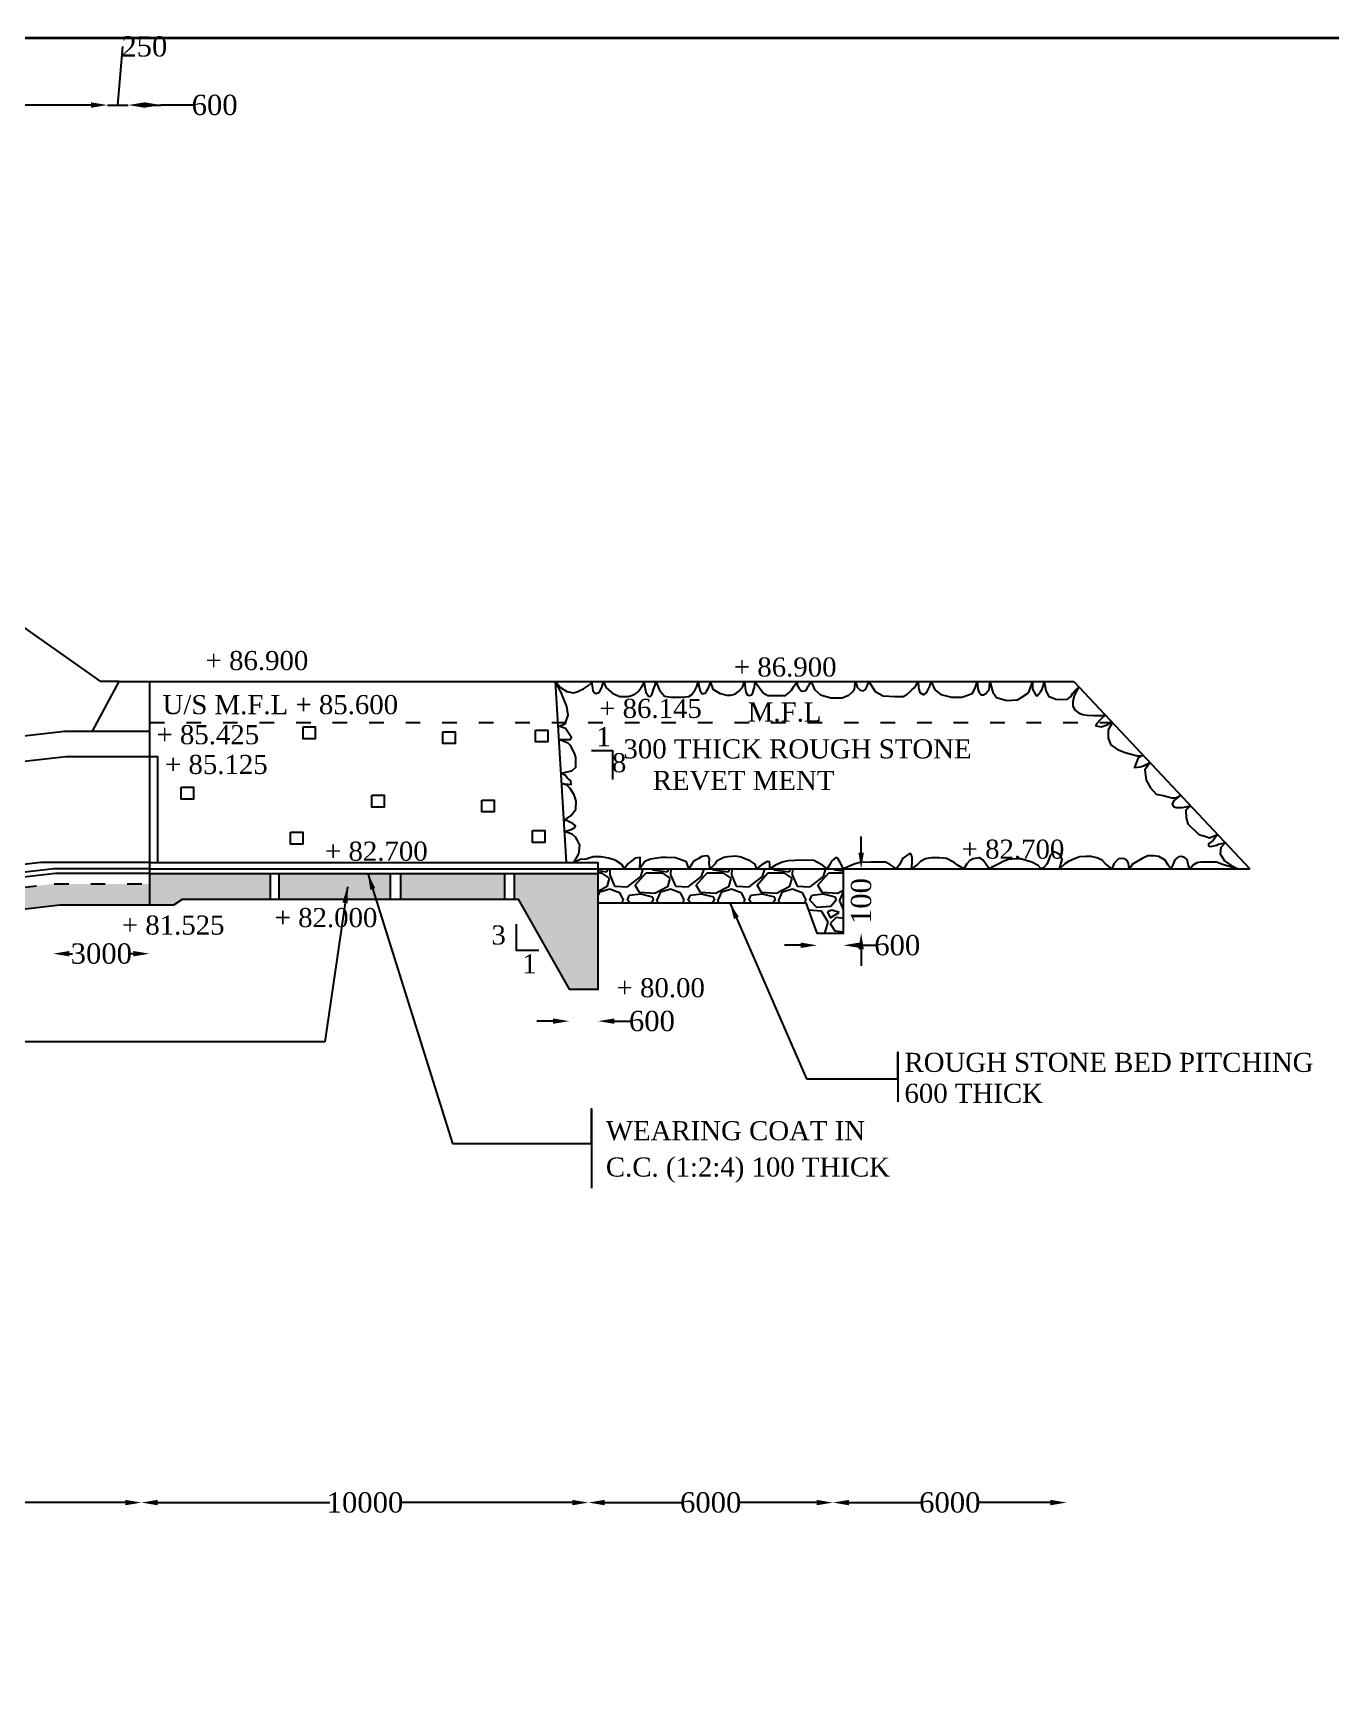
# Model space of a CAD drawing. Header units: millimetres. Extents: x -109570 to 262268, y -246061 to 108364.
# Drawn here: x 111805 to 143777, y 67493 to 108364 of the extents above; entities that cross this region are included whole.
import ezdxf

# ---------------------------------------------------------------- set-up
doc = ezdxf.new("R2010")
doc.units = ezdxf.units.MM
doc.header["$MEASUREMENT"] = 0
doc.header["$PDMODE"] = 33
doc.header["$PDSIZE"] = 500
doc.linetypes.add('ACAD_ISO03W100', pattern=[30, 12, -18])
for name, color, linetype in [('DIM', 5, 'Continuous'), ('DOT LINE', 3, 'ACAD_ISO03W100'), ('DWG. LINE', 1, 'Continuous'), ('HATCH', 2, 'Continuous'), ('TEXT', 7, 'Continuous'), ('TITLE', 7, 'Continuous')]:
    doc.layers.add(name, color=color, linetype=linetype)
doc.styles.get("Standard").update_dxf_attribs({"font": 'TIMES.TTF', "height": 500})
doc.dimstyles.get("Standard").update_dxf_attribs({"dimtxt": 500, "dimasz": 400, "dimexe": 0.18, "dimexo": 0.0625, "dimgap": 0.09, "dimtad": 0, "dimdec": 0, "dimzin": 0, "dimdsep": 46, "dimtxsty": 'Standard', "dimcen": 0.09, "dimse1": 1, "dimse2": 1, "dimclrd": 5, "dimclre": 5, "dimclrt": 4, "dimadec": 0, "dimazin": 0, "dimtfac": 1, "dimtdec": 0, "dimtofl": 0, "dimtmove": 0, "dimatfit": 3, "dimfxl": 1, "dimtolj": 1, "dimtzin": 0, "dimarcsym": 0})

# ---------------------------------------------------------------- blocks, each defined once
blk = doc.blocks.new('*D14')
at = {"layer": 'Defpoints', "color": 0}
for p in [(112298, 85755), (114670, 85755), (114670, 85695)]:
    blk.add_point(p, dxfattribs=at)
at = {"layer": 'DIM', "color": 5, "lineweight": -2}
for p, q in [((112698, 85695), (112774, 85695)), ((114270, 85695), (114194, 85695))]:
    blk.add_line(p, q, dxfattribs=at)
at = {"layer": 'DIM', "color": 5}
for points in [[(112698, 85762), (112698, 85628), (112298, 85695)], [(114270, 85762), (114270, 85628), (114670, 85695)]]:
    blk.add_solid(points, dxfattribs=at)
at = {"layer": 'DIM', "color": 4, "insert": (113484, 85695), "char_height": 500, "attachment_point": 5}
blk.add_mtext('\\A1;3000', dxfattribs=at)
blk = doc.blocks.new('*D15')
at = {"layer": 'Defpoints', "color": 0}
for p in [(125012, 84823), (125726, 84823), (125726, 84034)]:
    blk.add_point(p, dxfattribs=at)
at = {"layer": 'DIM', "color": 5, "lineweight": -2}
for p, q in [((124612, 84034), (124212, 84034)), ((126126, 84034), (126526, 84034))]:
    blk.add_line(p, q, dxfattribs=at)
at = {"layer": 'DIM', "color": 5}
for points in [[(124612, 84100), (124612, 83967), (125012, 84034)], [(126126, 84100), (126126, 83967), (125726, 84034)]]:
    blk.add_solid(points, dxfattribs=at)
at = {"layer": 'DIM', "color": 4, "insert": (127050, 84034), "char_height": 500, "attachment_point": 5}
blk.add_mtext('\\A1;600', dxfattribs=at)
blk = doc.blocks.new('*D16')
at = {"layer": 'Defpoints', "color": 0}
for p in [(131116, 86199), (131770, 86199), (131770, 85902)]:
    blk.add_point(p, dxfattribs=at)
at = {"layer": 'DIM', "color": 5, "lineweight": -2}
for p, q in [((130716, 85902), (130316, 85902)), ((132170, 85902), (132570, 85902))]:
    blk.add_line(p, q, dxfattribs=at)
at = {"layer": 'DIM', "color": 5}
for points in [[(130716, 85969), (130716, 85836), (131116, 85902)], [(132170, 85969), (132170, 85836), (131770, 85902)]]:
    blk.add_solid(points, dxfattribs=at)
at = {"layer": 'DIM', "color": 4, "insert": (133095, 85902), "char_height": 500, "attachment_point": 5}
blk.add_mtext('\\A1;600', dxfattribs=at)
blk = doc.blocks.new('*D17')
at = {"layer": 'Defpoints', "color": 0}
for p in [(131770, 87783), (131770, 86199), (132205, 86199)]:
    blk.add_point(p, dxfattribs=at)
at = {"layer": 'DIM', "color": 5, "lineweight": -2}
for p, q in [((132205, 88183), (132205, 88583)), ((132205, 85799), (132205, 85399))]:
    blk.add_line(p, q, dxfattribs=at)
at = {"layer": 'DIM', "color": 5}
for points in [[(132138, 88183), (132272, 88183), (132205, 87783)], [(132138, 85799), (132272, 85799), (132205, 86199)]]:
    blk.add_solid(points, dxfattribs=at)
at = {"layer": 'DIM', "color": 4, "insert": (132205, 86991), "char_height": 500, "attachment_point": 5, "rotation": 90}
blk.add_mtext('\\A1;100', dxfattribs=at)
blk = doc.blocks.new('*D26')
at = {"layer": 'Defpoints', "color": 0}
for p in [(113633, 106594), (113633, 106494), (106302, 106219)]:
    blk.add_point(p, dxfattribs=at)
at = {"layer": 'DIM', "color": 5, "lineweight": -2}
for p, q in [((106702, 106594), (109256, 106594)), ((113233, 106594), (110679, 106594))]:
    blk.add_line(p, q, dxfattribs=at)
at = {"layer": 'DIM', "color": 5}
for points in [[(106702, 106661), (106702, 106528), (106302, 106594)], [(113233, 106661), (113233, 106528), (113633, 106594)]]:
    blk.add_solid(points, dxfattribs=at)
at = {"layer": 'DIM', "color": 4, "insert": (109968, 106594), "char_height": 500, "attachment_point": 5}
blk.add_mtext('\\A1;7400', dxfattribs=at)
blk = doc.blocks.new('*D27')
at = {"layer": 'Defpoints', "color": 0}
for p in [(113633, 106494), (114148, 106594), (114148, 106377)]:
    blk.add_point(p, dxfattribs=at)
at = {"layer": 'DIM', "color": 5, "lineweight": -2}
for p, q in [((113890, 106594), (114010, 108036)), ((114010, 108036), (114011, 108036)), ((113233, 106594), (112833, 106594)), ((113633, 106594), (114148, 106594)), ((114548, 106594), (114948, 106594))]:
    blk.add_line(p, q, dxfattribs=at)
at = {"layer": 'DIM', "color": 5}
for points in [[(113233, 106661), (113233, 106528), (113633, 106594)], [(114548, 106661), (114548, 106528), (114148, 106594)]]:
    blk.add_solid(points, dxfattribs=at)
at = {"layer": 'DIM', "color": 4, "insert": (114543, 108036), "char_height": 500, "attachment_point": 5}
blk.add_mtext('\\A1;250', dxfattribs=at)
blk = doc.blocks.new('*D28')
at = {"layer": 'Defpoints', "color": 0}
for p in [(114148, 106377), (114951, 106594), (114951, 106463)]:
    blk.add_point(p, dxfattribs=at)
at = {"layer": 'DIM', "color": 5, "lineweight": -2}
for p, q in [((114548, 106594), (114551, 106594)), ((115751, 106594), (114951, 106594))]:
    blk.add_line(p, q, dxfattribs=at)
at = {"layer": 'DIM', "color": 5}
for points in [[(114548, 106661), (114548, 106528), (114148, 106594)], [(114551, 106661), (114551, 106528), (114951, 106594)]]:
    blk.add_solid(points, dxfattribs=at)
at = {"layer": 'DIM', "color": 4, "insert": (116276, 106594), "char_height": 500, "attachment_point": 5}
blk.add_mtext('\\A1;600', dxfattribs=at)
blk = doc.blocks.new('*D34')
at = {"layer": 'Defpoints', "color": 0}
for p in [(90921, 72140), (114472, 72178), (114472, 71907)]:
    blk.add_point(p, dxfattribs=at)
at = {"layer": 'DIM', "color": 5, "lineweight": -2}
for p, q in [((91321, 72178), (101795, 72178)), ((114072, 72178), (103598, 72178))]:
    blk.add_line(p, q, dxfattribs=at)
at = {"layer": 'DIM', "color": 5}
for points in [[(91321, 72244), (91321, 72111), (90921, 72178)], [(114072, 72244), (114072, 72111), (114472, 72178)]]:
    blk.add_solid(points, dxfattribs=at)
at = {"layer": 'DIM', "color": 4, "insert": (102697, 72178), "char_height": 500, "attachment_point": 5}
blk.add_mtext('\\A1;23500', dxfattribs=at)
blk = doc.blocks.new('*D35')
at = {"layer": 'Defpoints', "color": 0}
for p in [(125488, 72178), (125488, 72104), (114472, 71907)]:
    blk.add_point(p, dxfattribs=at)
at = {"layer": 'DIM', "color": 5, "lineweight": -2}
for p, q in [((114872, 72178), (119114, 72178)), ((125088, 72178), (120847, 72178))]:
    blk.add_line(p, q, dxfattribs=at)
at = {"layer": 'DIM', "color": 5}
for points in [[(114872, 72244), (114872, 72111), (114472, 72178)], [(125088, 72244), (125088, 72111), (125488, 72178)]]:
    blk.add_solid(points, dxfattribs=at)
at = {"layer": 'DIM', "color": 4, "insert": (119980, 72178), "char_height": 500, "attachment_point": 5}
blk.add_mtext('\\A1;10000', dxfattribs=at)
blk = doc.blocks.new('*D36')
at = {"layer": 'Defpoints', "color": 0}
for p in [(125488, 72104), (131509, 72178), (131509, 72032)]:
    blk.add_point(p, dxfattribs=at)
at = {"layer": 'DIM', "color": 5, "lineweight": -2}
for p, q in [((125888, 72178), (127789, 72178)), ((131109, 72178), (129208, 72178))]:
    blk.add_line(p, q, dxfattribs=at)
at = {"layer": 'DIM', "color": 5}
for points in [[(125888, 72244), (125888, 72111), (125488, 72178)], [(131109, 72244), (131109, 72111), (131509, 72178)]]:
    blk.add_solid(points, dxfattribs=at)
at = {"layer": 'DIM', "color": 4, "insert": (128498, 72178), "char_height": 500, "attachment_point": 5}
blk.add_mtext('\\A1;6000', dxfattribs=at)
blk = doc.blocks.new('*D37')
at = {"layer": 'Defpoints', "color": 0}
for p in [(131509, 72032), (137270, 72178), (137270, 71996)]:
    blk.add_point(p, dxfattribs=at)
at = {"layer": 'DIM', "color": 5, "lineweight": -2}
for p, q in [((131909, 72178), (133680, 72178)), ((136870, 72178), (135099, 72178))]:
    blk.add_line(p, q, dxfattribs=at)
at = {"layer": 'DIM', "color": 5}
for points in [[(131909, 72244), (131909, 72111), (131509, 72178)], [(136870, 72244), (136870, 72111), (137270, 72178)]]:
    blk.add_solid(points, dxfattribs=at)
at = {"layer": 'DIM', "color": 4, "insert": (134389, 72178), "char_height": 500, "attachment_point": 5}
blk.add_mtext('\\A1;6000', dxfattribs=at)

msp = doc.modelspace()

# ---------------------------------------------------------------- hatches: boundary and pattern name
at = {"layer": 'HATCH'}
h = msp.add_hatch(dxfattribs=at)
h.set_pattern_fill('AR-CONC', color=256, scale=150, style=0)
h.set_pattern_definition([(50, (0, 0), (1075.8903, -94.128), [112.5, -1237.5]), (355, (0, 0), (-208.127, 1128.288), [90, -990]), (100.4514, (89.7, -7.8), (867.764, 1034.159), [95.61, -1051.713]), (46.1842, (0, 300), (1600.862, -248.279), [168.75, -1856.25]), (96.6356, (133.4, 279.3), (1401.994, 1461.177), [143.415, -1577.57]), (351.1842, (0, 300), (1401.993, 1461.178), [135, -1485]), (21, (150, 225), (895.3606, -603.9283), [112.5, -1237.5]), (326, (150, 225), (364.973, 1087.725), [90, -990]), (71.4514, (224.6, 174.7), (1260.334, 483.796), [95.61, -1051.713]), (37.5, (0, 0), (18.2398, 499.3408), [0, -978, 0, -1005, 0, -993.75]), (7.5, (0, 0), (394.6043, 591.6176), [0, -573, 0, -955.5, 0, -378.75]), (327.5, (-334.5, 0), (800.7337, -33.8323), [0, -375, 0, -1170, 0, -1552.5]), (317.5, (-484.5, 0), (874.7793, 150.1575), [0, -487.5, 0, -777, 0, -1102.5])])
h.paths.add_polyline_path([(90943.4, 85118.6), (74940.7, 85118.6), (74940.7, 84514.1), (90943.4, 84514.1)])
h.paths.add_polyline_path([(112462.5, 86898), (114682.9, 86898), (114682.9, 87414.1), (112321.5, 87414.1), (90943.4, 85118.6), (90943.4, 84514.1), (90943.4, 84391.7)])
h.paths.add_polyline_path([(117641.5, 87671.7), (114682.9, 87671.7), (114682.9, 86898), (115268.3, 86898), (115482.8, 87038.7), (117641.5, 87038.7)])
h.paths.add_polyline_path([(120600.1, 87671.7), (117853.7, 87671.7), (117853.7, 87038.7), (120600.1, 87038.7)])
h.paths.add_polyline_path([(123417.7, 87671.7), (120858.6, 87671.7), (120858.6, 87038.7), (123417.7, 87038.7)])
h.paths.add_polyline_path([(125725.6, 87671.7), (123656.9, 87671.7), (123656.9, 87038.7), (123755.9, 87038.7), (125012.4, 84823.1), (125725.6, 84823.1)])
h = msp.add_hatch(dxfattribs=at)
h.set_pattern_fill('GRAVEL', color=256, scale=1500, style=0)
h.set_pattern_definition([(228.0128, (1080, 1500), (-11999.99735, -13500.00201), [201.804, -19978.632]), (184.9697, (945, 1350), (18000.001577, 1499.98696), [346.302, -34283.887]), (132.5104, (600, 1320), (14999.98608, -16500.01301), [244.182, -24174.048]), (267.2737, (15, 945), (1499.994027, 30000.000442), [315.357, -31220.337]), (292.8337, (0, 630), (-7500.014858, 17999.994618), [309.233, -30614.06]), (357.2737, (120, 345), (-30000.000442, 1499.994027), [315.357, -31220.337]), (37.6942, (435, 330), (-19500.011018, -14999.985608), [417.043, -41287.274]), (72.2553, (765, 585), (10500.016144, 32999.994347), [393.732, -38979.482]), (121.4296, (885, 960), (-12000.01235, 19499.992555), [316.425, -31326.11]), (175.2364, (720, 1230), (16500.00142, -1499.9873), [361.248, -17701.144]), (222.3974, (360, 1260), (-18000.011027, -16499.988123), [467.172, -46250.062]), (138.8141, (1500, 930), (-10500.00442, 8999.99597), [159.452, -15785.766]), (171.4692, (1380, 1035), (19499.997427, -3000.011865), [303.356, -30032.267]), (225, (1080, 1080), (-2e-13, -1500.0005), [212.131, -1909.188]), (203.1986, (975, 1260), (7499.9996, 3000.002), [114.237, -11309.423]), (291.8014, (870, 1215), (-1499.99987, 4500.0004), [161.554, -7916.193]), (30.9638, (930, 1065), (4499.99703, 3000.00373), [262.394, -8484.034]), (161.5651, (1155, 1200), (3000.0007, -1499.9976), [189.737, -4553.68]), (16.3895, (0, 1215), (15000.003298, 4499.989065), [265.8, -26314.268]), (70.3462, (255, 1290), (-5999.99287, -16500.003203), [222.992, -22076.112]), (293.1986, (1155, 1500), (-3000.002, 7499.9996), [228.472, -11195.187]), (343.6105, (1245, 1290), (-15000.003298, 4499.989065), [265.8, -26314.268]), (339.444, (0, 285), (-7500.00277, 2999.994), [256.32, -12559.686]), (294.7751, (240, 195), (-7499.988284, 16500.00513), [214.767, -21261.964]), (66.8014, (1170, 0), (3000.002, 7499.9996), [228.472, -11195.187]), (17.354, (1260, 210), (-19500.00303, -5999.991753), [251.446, -24893.136]), (69.444, (435, 0), (-2999.994, -7500.00277), [128.16, -12687.846]), (101.3099, (1080, 0), (-1499.99645, 6000.00113), [76.485, -7572.043]), (165.9638, (1065, 75), (4500.0008, -1499.9971), [309.233, -5875.425]), (186.009, (765, 150), (14999.999626, 1499.998976), [286.575, -28370.885]), (303.6901, (930, 930), (-1500.002, 2999.9993), [216.333, -5191.993]), (353.1572, (1050, 750), (25499.999048, -3000.011997), [377.691, -37391.344]), (60.9454, (1425, 705), (-6000.00004, -10500.00058), [154.434, -15289.011]), (90, (1500, 840), (-1500, 1500), [90, -1410]), (120.2564, (735, 195), (5999.99233, -10500.003684), [208.386, -20630.28]), (48.0128, (630, 375), (11999.99735, 13500.00201), [403.608, -19776.828]), (0, (900, 675), (1500, 1500), [390, -1110]), (325.3048, (1290, 675), (-14999.99139, 10500.012914), [237.171, -23479.911]), (254.0546, (1485, 540), (-1499.99983, -6000.0002), [218.403, -10701.762]), (207.646, (1425, 330), (-28499.99371, -15000.01157), [355.598, -35204.211]), (175.4261, (1110, 165), (-19500.000837, 1499.992202), [376.199, -37243.611])])
h.paths.add_polyline_path([(131769.9, 87782.8), (125725.6, 87782.8), (125725.6, 86944.1), (130841.4, 86944.1), (131116.4, 86198.7), (131769.9, 86198.7)])

# ---------------------------------------------------------------- linework, layer by layer
at = {"layer": 'DIM'}
for points in [[(133109.9, 82615.4), (133109.9, 83270.5), (133109.9, 82049)], [(125561, 81024.6), (125561, 81875.6), (125561, 79924.4)]]:
    msp.add_lwpolyline(points, dxfattribs=at)
at = {"layer": 'DOT LINE', "ltscale": 30}
for points in [[(114682.9, 91387.9), (138397.9, 91387.9)], [(90943.4, 85118.6), (112321.5, 87414.1), (114682.9, 87414.1)]]:
    msp.add_lwpolyline(points, dxfattribs=at)
at = {"layer": 'DWG. LINE'}
for points in [[(113922.8, 92400.2), (113469.1, 92400.2), (106167.7, 97533.2), (103236.1, 97533.2), (90131.7, 88979.1)], [(113264.7, 91172.6), (113922.8, 92400.2)], [(113922.8, 92400.2), (137448.5, 92400.2)], [(114682.9, 86898), (114682.9, 92400.2)], [(124946.3, 87942.7), (124672.3, 92400.2)], [(137448.5, 92400.2), (141779.2, 87782.8)], [(90943.4, 88693.2), (112574.7, 91172.6), (114682.9, 91172.6)], [(90943.4, 88109.6), (112605.3, 90552), (114864.2, 90552), (114864.2, 87942.7)], [(125561.6, 90698.9), (126078.7, 90698.9), (126078.7, 89982.3)], [(90943.4, 84391.7), (112462.5, 86898), (115268.3, 86898), (115482.8, 87038.7), (123755.9, 87038.7), (125012.4, 84823.1), (125725.6, 84823.1), (125725.6, 87942.7)], [(114682.9, 87942.7), (111989.8, 87942.7), (90943.4, 85466.3)], [(114682.9, 87942.7), (125725.6, 87942.7)], [(114682.9, 87782.8), (112309.8, 87782.8), (90943.4, 85317.3)], [(114682.9, 87671.7), (112351.4, 87671.7), (90943.4, 85196.7)], [(114682.9, 87782.8), (141779.2, 87782.8)], [(114682.9, 87671.7), (125725.6, 87671.7)], [(117641.5, 87671.7), (117641.5, 87038.7)], [(117853.7, 87671.7), (117853.7, 87038.7)], [(120600.1, 87671.7), (120600.1, 87038.7)], [(120858.6, 87671.7), (120858.6, 87038.7)], [(123417.7, 87671.7), (123417.7, 87038.7)], [(123656.9, 87671.7), (123656.9, 87038.7)], [(125725.6, 86944.1), (130841.4, 86944.1), (131116.4, 86198.7), (131769.9, 86198.7), (131769.9, 87782.8)], [(123703.5, 86421.4), (123703.5, 85780.6), (124267.1, 85780.6)]]:
    msp.add_lwpolyline(points, dxfattribs=at)
at = {"layer": 'HATCH'}
msp.add_lwpolyline([(124672.3, 92400.2), (124799.1, 92246.9), (124955.9, 92151.2), (125114.5, 92119.8), (125225.1, 92147.9), (125292.8, 92180.9), (125360.6, 92213.9), (125489.4, 92301.3), (125557.1, 92367.3), (125563.7, 92402), (125590.9, 92177.9), (125632.2, 92115.2), (125666.8, 92100.3), (125741.2, 92125.1), (125777.5, 92179.5), (125808.9, 92234), (125828.7, 92303.3), (125841.9, 92354.4), (125851.8, 92400.2), (125921.6, 92242.2), (126085.1, 92098.7), (126261.8, 92032.7), (126466.6, 92027.7), (126544.2, 92052.5), (126628.4, 92082.2), (126681.3, 92118.5), (126725.9, 92168), (126768.8, 92224.1), (126803.5, 92275.2), (126839.8, 92337.9), (126853, 92400.2), (126877, 92255.3), (126900.1, 92131.6), (126962.8, 92037.5), (126997.5, 92029.3), (127017.3, 92034.2), (127047.1, 92068.9), (127065.2, 92118.4), (127083.4, 92179.4), (127111.5, 92265.2), (127126.3, 92309.8), (127149.4, 92400.2), (127237.3, 92181.2), (127356.2, 92037.6), (127523, 92012.9), (127759.2, 92011.2), (127884.7, 92021.1), (127960.6, 92029.4), (128021.8, 92072.3), (128064.7, 92128.4), (128114.2, 92196), (128153.9, 92273.6), (128191.9, 92400.2), (128207.4, 92283.4), (128242.1, 92164.7), (128291.7, 92095.4), (128361, 92111.9), (128397.4, 92159.7), (128435.3, 92225.7), (128468.4, 92298.3), (128481.6, 92346.1), (128488.2, 92400.2), (128553.3, 92207.6), (128735, 92100.3), (128895.1, 92062.4), (128982.7, 92062.4), (129057, 92078.9), (129118.1, 92103.6), (129192.4, 92163), (129248.6, 92225.7), (129288.2, 92278.5), (129331.1, 92400.2), (129350.2, 92243.7), (129365, 92133.1), (129401.3, 92070.4), (129444.3, 92055.6), (129503.7, 92068.8), (129535.1, 92118.3), (129564.8, 92205.7), (129578.1, 92248.6), (129583, 92341), (129583, 92400.2), (129794.8, 92121.7), (129907.1, 92055.7), (130095.4, 92055.7), (130234.1, 92055.7), (130343.1, 92055.7), (130420.7, 92115.1), (130488.4, 92186.1), (130536.3, 92265.3), (130576, 92323), (130632.1, 92400.2), (130627.8, 92311.4), (130670.7, 92240.4), (130716.9, 92176.1), (130771.4, 92156.3), (130825.9, 92164.5), (130872.2, 92222.3), (130903.6, 92280), (130934.9, 92329.5), (130971.3, 92400.2), (131052.8, 92201.7), (131206.1, 92072.4), (131459.7, 91995.8), (131615.5, 91995.8), (131739.7, 91995.8), (131808.4, 92024.9), (131900.8, 92059.2), (131988, 92143.6), (132040.8, 92212.3), (132051.4, 92278.2), (132069.9, 92400.2), (132105.2, 92262.6), (132184.4, 92183.4), (132266.3, 92167.6), (132311.2, 92204.6), (132340.3, 92246.8), (132356.1, 92281.1), (132390.5, 92400.2), (132547, 92151.8), (132747.7, 92048.8), (133038.3, 92027.7), (133244.4, 92027.7), (133328.9, 92080.5), (133410.8, 92151.8), (133450.4, 92191.4), (133511.2, 92244.1), (133553.5, 92299.6), (133606.3, 92400.2), (133617.5, 92244.1), (133651.9, 92128), (133752.2, 92069.9), (133797.2, 92114.8), (133836.8, 92170.2), (133876.4, 92236.2), (133897.5, 92281.1), (133926.6, 92400.2), (134017.1, 92191.4), (134167.7, 92077.9), (134429.2, 92009.3), (134603.6, 92009.3), (134688.1, 92014.6), (134762.1, 92033.1), (134941.7, 92104.3), (134991.9, 92188.8), (135026.3, 92260), (135063.2, 92400.2), (135076.8, 92217.6), (135108.5, 92146.3), (135161.4, 92067.2), (135216.8, 92067.2), (135277.6, 92106.7), (135319.9, 92149), (135359.5, 92207), (135370.1, 92262.5), (135378, 92400.2), (135446.7, 92138.4), (135539.1, 92006.5), (135795.4, 91932.6), (136059.6, 91945.8), (136165.2, 92014.4), (136302.6, 92106.7), (136344.9, 92159.5), (136392.4, 92294.1), (136426.8, 92400.2), (136422.9, 92207.1), (136507.4, 92061.9), (136539.1, 92046.1), (136623.7, 92141.1), (136663.3, 92207.1), (136700.3, 92304.7), (136713.5, 92400.2), (136758.4, 92178.1), (136819.1, 92032.9), (137001.4, 91964.3), (137152, 91956.4), (137289.4, 91964.3), (137368.6, 92027.6), (137424.1, 92106.8), (137466.4, 92167.5), (137571.5, 92269), (137457.2, 92053.2), (137422.9, 91900.2), (137422.9, 91786.7), (137475.7, 91689), (137557.6, 91628.3), (137668.6, 91588.7), (137776.9, 91567.6), (137927.5, 91562.3), (138027.8, 91562.3), (138136.2, 91557.1), (138223, 91574.4), (138101.8, 91459.4), (138006.7, 91359.1), (137988.2, 91303.7), (137988.2, 91303.7), (138115, 91279.9), (138244.5, 91324.8), (138310.5, 91353.8), (138397.9, 91387.9), (138290, 91209.6), (138295.3, 91003.8), (138356.1, 90840.1), (138519.9, 90726.6), (138712.7, 90652.7), (138860.7, 90610.5), (139016.5, 90570.9), (139109, 90568.3), (139150.2, 90585.8), (139027.7, 90517), (138969.6, 90366.5), (138943.2, 90276.8), (139077.9, 90300.6), (139186.2, 90329.6), (139231.1, 90350.7), (139322.3, 90402.3), (139196.8, 90226.7), (139231.1, 89970.7), (139331.5, 89780.6), (139474.2, 89619.6), (139644.3, 89594.6), (139858.3, 89531.3), (139958.6, 89531.3), (140078.8, 89595.8), (139911.1, 89465.3), (139868.8, 89375.5), (139900.5, 89317.5), (139969.2, 89296.4), (140027.3, 89296.4), (140119.8, 89296.4), (140323.3, 89335.1), (140206.9, 89226.8), (140212.1, 89039.4), (140251.8, 88896.9), (140523.9, 88630.3), (140695.6, 88577.5), (140785.4, 88545.9), (140988.1, 88626.2), (140875.7, 88478.5), (140759.5, 88402), (140759.5, 88351.8), (140814.9, 88336), (140968.1, 88370.3), (141007.8, 88394.1), (141173.9, 88428.2), (141065.9, 88312.3), (141047.4, 88156.5), (141155.7, 87982.4), (141285.2, 87890), (141475.2, 87782.8), (141108, 87889.1), (140957.4, 87947.1), (140751.3, 87947.1), (140571.7, 87947.1), (140479.2, 87931.3), (140397.4, 87886.4), (140347.2, 87825.7), (140299.6, 87782.8), (140263.8, 87891.5), (140240, 88015.6), (140168.7, 88065.7), (140100, 88089.5), (140026.1, 88081.6), (139933.6, 88007.7), (139883.4, 87883.6), (139838.5, 87782.8), (139769, 87874), (139692.4, 87998.1), (139539.2, 88090.4), (139407.1, 88103.6), (139272.4, 88103.6), (139148.2, 88048.2), (138894.6, 87903), (138847.1, 87834.4), (138812.7, 87782.8), (138789, 87924.2), (138752, 87995.4), (138699.1, 88027.1), (138625.2, 88042.9), (138545.9, 88027.1), (138493.1, 87979.6), (138435, 87908.3), (138379.5, 87782.8), (138222, 87908.3), (138140.1, 88000.7), (138008, 88056.1), (137870.7, 88090.4), (137738.6, 88090.4), (137593.3, 88079.9), (137474.4, 88037.6), (137313.3, 87963.7), (137223.5, 87908.3), (137094, 87782.8), (137157.4, 88011.3), (137107.2, 88130), (137025.3, 88182.8), (136946.1, 88203.9), (136864.2, 88114.2), (136829.8, 88016.5), (136777, 87903), (136695.1, 87810.7), (136639.6, 87782.8), (136563.9, 87863.5), (136413.3, 87947.9), (136128, 88027.1), (136017.1, 88027.1), (135834.8, 88011.3), (135718.6, 87971.7), (135594.4, 87908.3), (135467.6, 87839.7), (135356.7, 87782.8), (135266.8, 87913.6), (135214, 87998.1), (135121.5, 88053.5), (134968.3, 88035), (134875.9, 87979.6), (134807.2, 87911), (134735.9, 87782.8), (134594.1, 87866.1), (134496.4, 87942.6), (134306.2, 88037.6), (134126.5, 88056.1), (133941.6, 88058.8), (133788.4, 88029.7), (133664.2, 87963.7), (133590.3, 87889.8), (133442.3, 87782.8), (133460.8, 87924.2), (133458.2, 88074.6), (133431.7, 88151.1), (133389.5, 88151.1), (133252.1, 88058.8), (133204.6, 87995.4), (133149.1, 87889.8), (133075.1, 87782.8), (132901.7, 87897.8), (132801.4, 87945.3), (132629.6, 87945.3), (132447.4, 87945.3), (132178.7, 87939.7), (132056.4, 87905.7), (131948.1, 87866.1), (131769.9, 87782.8), (131691.8, 87940), (131631.1, 88040.3), (131580.9, 88061.4), (131477.9, 87976.9), (131430.3, 87892.5), (131366.9, 87782.8), (131255, 87874), (131035.8, 87987.5), (130750.5, 88000.7), (130407.1, 87984.9), (130259.1, 87950.5), (130098, 87874), (129952.7, 87782.8), (129953.4, 87895.1), (129950.8, 87955.8), (129950.8, 87955.8), (129895.3, 87963.7), (129861, 87950.5), (129826.6, 87926.8), (129784.4, 87897.8), (129744.7, 87874), (129628.5, 87782.8), (129594.2, 87897.8), (129467.4, 87982.2), (129343.2, 88032.3), (129248.1, 88074.6), (129121.3, 88098.3), (128915.2, 88082.5), (128822.8, 88066.7), (128653.7, 87979.6), (128608.8, 87908.3), (128482, 87782.8), (128462.4, 87905.7), (128465, 88029.7), (128441.2, 88087.8), (128404.3, 88101), (128277.4, 88087.8), (128187.6, 88032.4), (128084.6, 87974.3), (128031.8, 87903), (127963.1, 87782.8), (127899.7, 87958.5), (127627.6, 88056.1), (127397.8, 88066.7), (127284.2, 88066.7), (127012.1, 88024.4), (126877.3, 87966.4), (126753.2, 87782.8), (126759.9, 87958.4), (126762.5, 88066.6), (126638.3, 88045.5), (126567, 87992.7), (126453.4, 87908.3), (126371.5, 87782.8), (126310, 87892.8), (126146.2, 87998.4), (125982.4, 88043.3), (125792.2, 88080.2), (125602, 88082.9), (125427.7, 88024.8), (125285, 88011.6), (125123.9, 87942.7), (125250.6, 88155.1), (125271.8, 88363.6), (125208.4, 88495.5), (125163.5, 88564.1), (125092.1, 88630.1), (125015.5, 88664.4), (124899.2, 88708), (125063, 88752.3), (125137, 88794.6), (125166.1, 88844.7), (125102.7, 88902.8), (125031.3, 88934.5), (124954.7, 88971.4), (124882.6, 88978.8), (125060.4, 89096.1), (125176.7, 89254.5), (125179.3, 89455.1), (125134.4, 89608.1), (125036.6, 89761.2), (124949.5, 89845.7), (124826.6, 89889.6), (125060.4, 89862.9), (125052.5, 89952.6), (124960, 90029.1), (124917.8, 90079.3), (124811.4, 90137.3), (125078.9, 90196.1), (125171.4, 90285.8), (125171.4, 90533.9), (125139.7, 90631.6), (125044.6, 90821.6), (124983.8, 90882.3), (124760.1, 90971.6), (125044.5, 90968.4), (125068.3, 91021.2), (124917.7, 91240.3), (124804.1, 91279.9), (124740.7, 91286.8), (124915, 91351.9), (124989, 91568.3), (124949.4, 91782.1), (124817.3, 92127.8), (124782.9, 92180.6), (124672.3, 92400.2)], dxfattribs=at)
for points in [[(118452.8, 91281.5), (118756.5, 91281.5), (118756.5, 90987.7), (118452.8, 90987.7)], [(121894.6, 91161.4), (122198.4, 91161.4), (122198.4, 90867.6), (121894.6, 90867.6)], [(124181.6, 91203), (124485.3, 91203), (124485.3, 90909.1), (124181.6, 90909.1)], [(115450.9, 89795.6), (115754.6, 89795.6), (115754.6, 89501.8), (115450.9, 89501.8)], [(120149.9, 89598.4), (120453.6, 89598.4), (120453.6, 89304.6), (120149.9, 89304.6)], [(122859.5, 89478.2), (123163.2, 89478.2), (123163.2, 89184.4), (122859.5, 89184.4)], [(124105.1, 88725), (124408.8, 88725), (124408.8, 88431.2), (124105.1, 88431.2)], [(118141.7, 88683.9), (118445.4, 88683.9), (118445.4, 88390.1), (118141.7, 88390.1)]]:
    msp.add_lwpolyline(points, close=True, dxfattribs=at)
at = {"layer": 'TITLE', "lineweight": 35}
msp.add_lwpolyline([(-1064.9, 108246.2), (262267.9, 108246.2), (262267.9, 3748.5), (-1064.9, 3748.5)], close=True, dxfattribs=at)

# ---------------------------------------------------------------- texts
at = {"layer": 'TEXT'}
for s, p in [('+ 86.900', (116053.3, 92679.3)), ('+ 86.900', (129068.7, 92519.8)), ('U/S M.F.L + 85.600', (114991.8, 91593.6)), ('+ 86.145', (125749.8, 91501.1)), ('M.F.L', (129412.5, 91412)), ('+ 85.425', (114842.3, 90853.7)), ('1', (125681, 90805.2)), ('300 THICK ROUGH STONE', (126348.6, 90504.4)), ('+ 85.125', (115052.9, 90120.5)), ('8', (126064.4, 90162.9)), ('REVET MENT', (127069.8, 89727.1)), ('+ 82.700', (118995.2, 87984.3)), ('+ 82.700', (134681.4, 88033.8)), ('+ 82.000', (117755.5, 86348.8)), ('+ 81.525', (113989.3, 86164.6)), ('3', (123095.3, 85920.6)), ('1', (123855, 85211.7)), ('+ 80.00', (126179.5, 84622.2)), ('ROUGH STONE BED PITCHING', (133272.5, 82783.8)), ('600 THICK', (133272.5, 82021.6)), ('WEARING COAT IN', (125915.2, 81100.6)), ('C.C. (1:2:4) 100 THICK', (125915.2, 80205.7))]:
    msp.add_text(s, height=470, dxfattribs=at).set_placement(p)

# ---------------------------------------------------------------- dimensions: what is measured, and where the dimension line sits
at = {"layer": 'DIM'}
for base, p1, p2, text, picture, middle in [((114147.8, 106594.4), (113632.9, 106493.8), (114147.8, 106376.9), '250', '*D27', (114010.6, 108035.8)), ((114951, 106594.4), (114147.8, 106376.9), (114951, 106463.3), '600', '*D28', (116275.7, 106994.4))]:
    dim = msp.add_linear_dim(base=base, p1=p1, p2=p2, text=text, dimstyle='Standard', override={"dimtmove": 1}, dxfattribs=at)
    dim.commit()
    dim.dimension.update_dxf_attribs({"geometry": picture, "text_midpoint": middle, "dimtype": 160})
dim = msp.add_linear_dim(base=(113632.9, 106594.4), p1=(106302.3, 106218.9), p2=(113632.9, 106493.8), text='7400', dimstyle='Standard', override={"dimtmove": 1}, dxfattribs=at)
dim.commit()
dim.dimension.update_dxf_attribs({"geometry": '*D26', "text_midpoint": (109967.6, 106594.4)})
dim = msp.add_linear_dim(base=(132204.9, 86198.7), p1=(131769.9, 87782.8), p2=(131769.9, 86198.7), angle=90, text='100', dimstyle='Standard', dxfattribs=at)
dim.commit()
dim.dimension.update_dxf_attribs({"geometry": '*D17', "text_midpoint": (132204.9, 86990.8)})
for base, p1, p2, text, picture, middle in [((114669.7, 85695), (112298.3, 85755.5), (114669.7, 85755.5), '3000', '*D14', (113484, 85695)), ((131769.9, 85902.4), (131116.4, 86198.7), (131769.9, 86198.7), '600', '*D16', (133094.7, 85902.4)), ((125725.6, 84033.8), (125012.4, 84823.1), (125725.6, 84823.1), '600', '*D15', (127050.4, 84033.8))]:
    dim = msp.add_linear_dim(base=base, p1=p1, p2=p2, text=text, dimstyle='Standard', dxfattribs=at)
    dim.commit()
    dim.dimension.update_dxf_attribs({"geometry": picture, "text_midpoint": middle})
for base, p1, p2, text, picture, middle in [((114472.4, 72177.5), (90920.7, 72140.3), (114472.4, 71906.7), '23500', '*D34', (102696.6, 72177.5)), ((125488, 72177.5), (114472.4, 71906.7), (125488, 72104), '10000', '*D35', (119980.2, 72177.5)), ((131508.8, 72177.5), (125488, 72104), (131508.8, 72032.2), '6000', '*D36', (128498.4, 72177.5)), ((137270.1, 72177.5), (131508.8, 72032.2), (137270.1, 71996.4), '6000', '*D37', (134389.4, 72177.5))]:
    dim = msp.add_linear_dim(base=base, p1=p1, p2=p2, angle=180, text=text, dimstyle='Standard', override={"dimtmove": 1}, dxfattribs=at)
    dim.commit()
    dim.dimension.update_dxf_attribs({"geometry": picture, "text_midpoint": middle})

# ---------------------------------------------------------------- leaders
for points in [[(120051.1, 87671.7), (122138.4, 81024.6), (125561, 81024.6)], [(119546.4, 87340.7), (118992, 83526.6), (110301.2, 83526.6)], [(128970.1, 86944.1), (130857.7, 82615.4), (133109.9, 82615.4)]]:
    msp.add_leader(points, dimstyle='Standard', override={"dimgap": 0.09, "dimtad": 0}, dxfattribs=at)

doc.saveas('drawing.dxf')
